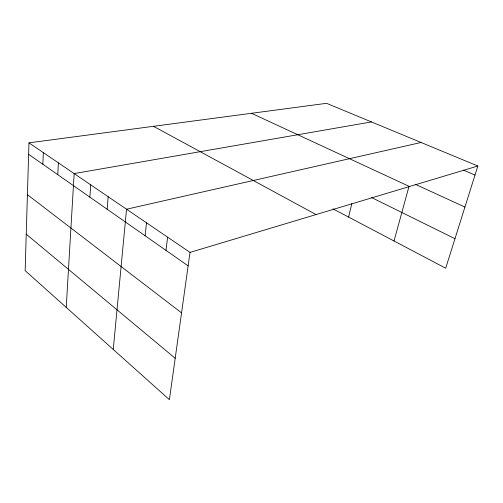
<?xml version="1.0" encoding="UTF-8"?>
<svg xmlns="http://www.w3.org/2000/svg" width="503" height="503" viewBox="0 0 503 503"><rect width="100%" height="100%" fill="white"/><g stroke="black" fill="none" stroke-linecap="round" stroke-linejoin="round"><path stroke-width="0.75" d="M28.967 142.846L25.15 270.639L169.404 399.678L190.021 252.399L28.967 142.846L326.554 103.322L477.85 166.009L445.702 268.212L332.999 208.864M42.868 164.274L43.321 152.61M57.788 174.711L58.367 162.84M66.233 307.383L74.155 173.579L371.478 121.933M89.867 197.145L90.735 184.859M107.145 209.229L108.17 196.723M113.257 349.453L126.536 209.21L421.068 142.481M145.097 235.769L146.505 222.798M165.996 250.387L167.631 237.171M348.598 217.076L351.823 203.658M394.019 241L408.996 186.437M190.021 252.399L477.85 166.009M463.47 170.152L475.008 175.044M415.151 184.23L464.935 207.066M251.513 113.288L409.505 186.519M371.623 197.578L454.982 238.711M153.484 126.31L316.066 214.567M28.627 154.314L188.135 265.867M27.42 194.68L181.558 312.872M26.238 234.178L175.201 358.281"/></g></svg>
